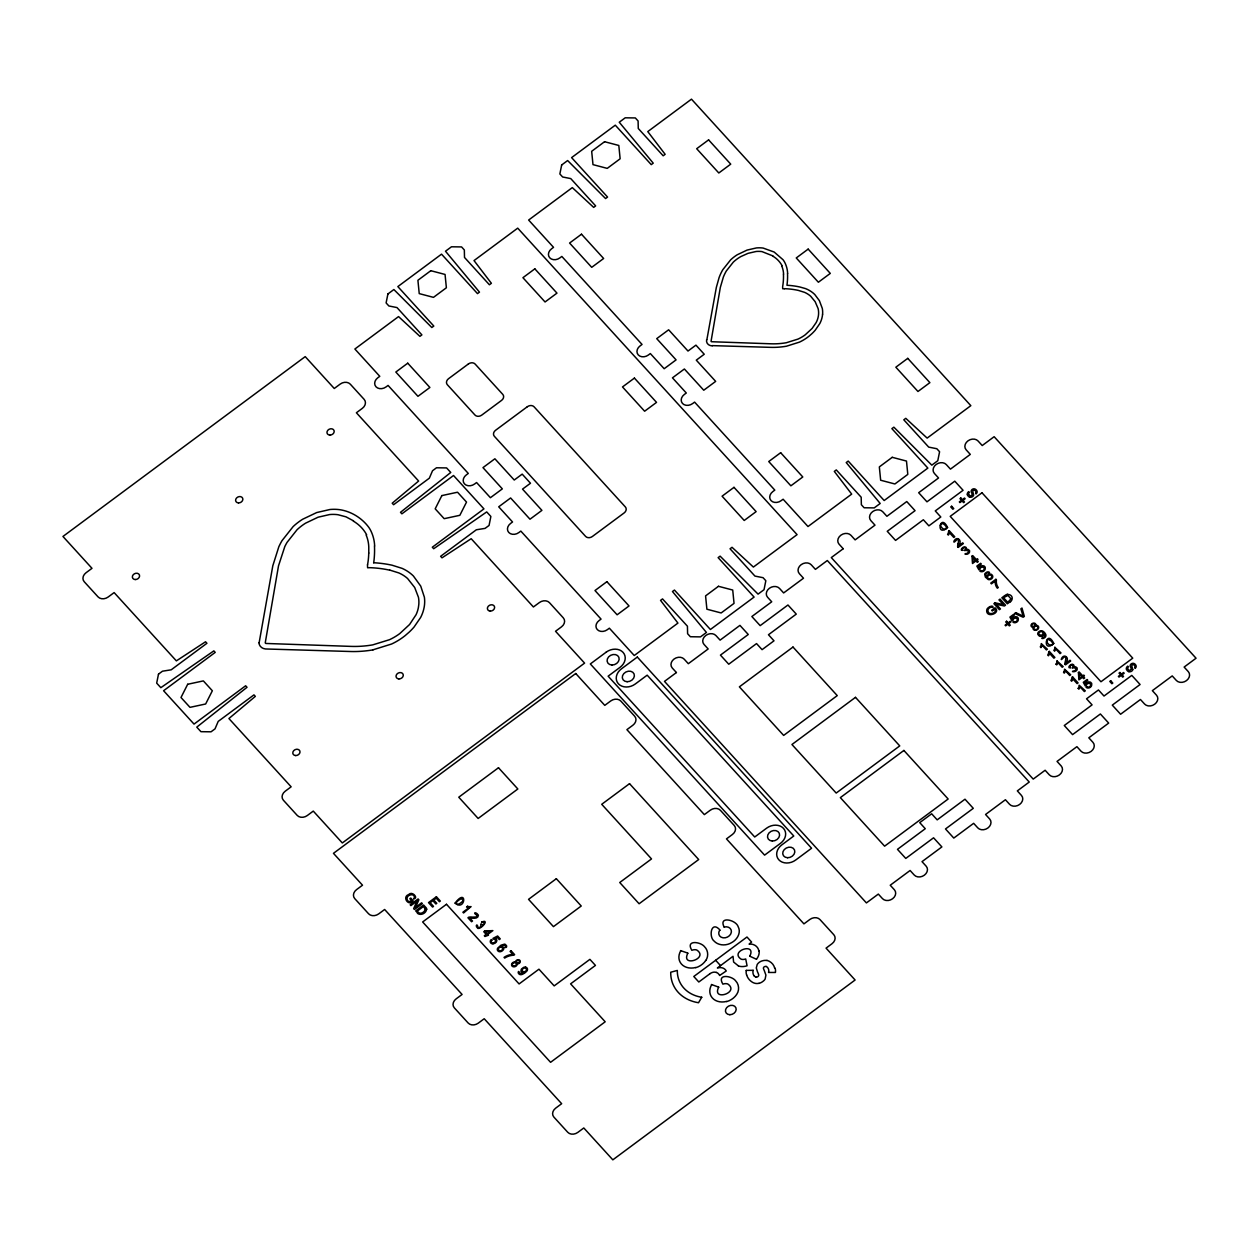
<?xml version="1.0" encoding="UTF-8"?>
<svg xmlns="http://www.w3.org/2000/svg" width="1259" height="1259" viewBox="0 0 1259 1259"><rect width="100%" height="100%" fill="white"/><g stroke="black" fill="none" stroke-linecap="round" stroke-linejoin="round"><path stroke-width="1.5" d="M368.777 553.031L368.777 546.91A50.045 40.477 -25.1 0 0 366.149 535.059M1132.722 669.599L1132.36 667.805A28.044 22.678 -25.1 0 0 1131.998 667.018L1131.81 664.831L1134.107 664.815A5.13 4.155 -25.1 0 1 1134.564 665.303L1134.973 666.121A1.684 1.369 -25.1 0 1 1134.768 667.05L1135.02 668.435A2.99 2.424 -25.1 0 0 1135.996 667.223A2.77 2.235 -25.1 0 0 1136.137 665.995L1136.106 665.822A5.225 4.218 -25.1 0 0 1135.303 664.437A4.753 3.84 -25.1 0 0 1134.029 663.509L1133.667 663.399A2.534 2.046 -25.1 0 0 1132.738 663.32A2.455 1.999 -25.1 0 0 1130.173 665.759A3.651 2.943 -25.1 0 0 1130.314 666.373L1131.306 668.718A3.431 2.77 -25.1 0 1 1131.432 669.174L1129.433 670.748L1127.545 668.482A1.936 1.558 -25.1 0 1 1127.686 667.852A3.006 2.424 -25.1 0 1 1128.473 666.877L1127.718 666.137A3.384 2.738 -25.1 0 0 1126.396 669.316L1127.309 670.701A4.422 3.572 -25.1 0 0 1128.851 671.708M706.881 339.662L716.355 287.351L719.141 277.436A55.538 44.931 -25.1 0 1 722.76 269.772L730.598 259.889A36.181 29.272 -25.1 0 1 737.223 254.774L747.075 250.085L756.36 247.944A27.808 22.505 -25.1 0 1 763.143 248.07L774.159 252.036L783.004 259.7A30.263 24.488 -25.1 0 1 785.569 264.17A39.186 31.711 -25.1 0 1 787.63 273.471M958.115 543.699C960.365 533.045 952.78 545.808 954.023 540.992C956.73 535.5 962.71 540.489 958.933 544.817A4.548 3.683 -25.1 0 0 958.791 545.714L962.694 542.834L963.355 543.573L958.193 547.397A2.266 1.841 -25.1 0 1 957.831 546.799M701.751 997.222L698.525 1002.731A42.79 34.623 -25.1 0 1 670.732 972.231L677.326 970.437A37.66 30.468 -25.1 0 0 701.735 997.285M705.795 960.491C708.738 956.321 708.188 950.23 704.505 946.689C700.618 941.653 685.226 939.576 691.852 950.309A6.484 5.241 -25.1 0 1 696.715 949.978C709.368 958.335 680.631 967.872 687.744 953.362M462.982 900.736L462.053 901.79A13.55 10.953 -25.1 0 1 459.11 903.915L458.024 904.34M711.445 984.507L718.747 987.15M680.521 950.592L687.918 953.142M718.653 987.276C711.477 1001.66 740.166 992.564 727.749 983.971A6.468 5.225 -25.1 0 0 722.902 984.16C716.308 973.333 731.888 975.662 735.634 980.84C739.143 984.396 739.568 990.329 736.704 994.405A15.014 12.149 -25.1 0 1 726.648 1001.613M749.939 955.896C756.549 941.921 728.992 951.253 741.205 959.201A6.279 5.083 -25.1 0 0 745.706 958.949L747.075 965.779A12.952 10.465 -25.1 0 1 738.482 966.031M980.777 570.406L979.895 571.193A3.21 2.597 -25.1 0 0 985.23 568.926A3.336 2.707 -25.1 0 0 978.983 568.061M1013.857 621.427L1012.96 622.198A3.21 2.597 -25.1 0 0 1018.295 619.932A3.336 2.707 -25.1 0 0 1012.047 619.066M1086.36 687.414L1087.241 686.627M467.482 906.307L466.538 907.015A7.696 6.232 -25.1 0 0 469.072 907.629L462.887 912.24L463.564 912.964L471.071 906.59A6.169 4.989 -25.1 0 1 467.545 906.228M1004.556 595.759L1001.849 597.773L1007.342 603.801L1010.19 601.692M1054.837 647.299L1060.991 652.917L1060.031 653.626L1055.719 648.889A7.696 6.232 -25.1 0 1 1054.554 651.233M1057.009 660.959L1063.163 666.562L1062.203 667.27L1057.89 662.549A7.696 6.232 -25.1 0 1 1056.71 664.878L1056.096 664.185M1066.121 663.131L1070.008 660.251L1070.669 660.991L1065.507 664.831A2.266 1.841 -25.1 0 1 1065.13 664.217M710.029 973.663L698.808 982.004L693.788 976.496L746.98 937.011L751.592 942.062L749.089 944.093A11.001 8.892 -25.1 0 1 753.181 944.518A11.457 9.269 -25.1 0 1 758.847 951.033M523.665 972.562C520.675 975.725 519.322 971.633 518.535 971.46A2.471 1.999 -25.1 0 0 518.315 973.065L519.101 974.104A3.085 2.502 -25.1 0 0 521.273 974.623L521.793 974.513A4.737 3.824 -25.1 0 0 522.627 974.23L524.248 973.317A15.612 12.621 -25.1 0 0 525.333 972.53L526.844 971.098A3.746 3.037 -25.1 0 0 527.222 970.484A3.179 2.581 -25.1 0 0 526.939 967.888L526.325 967.4A2.864 2.313 -25.1 0 0 525.554 967.132M962.647 550.372C958.949 551.112 963.56 544.942 966.031 547.335C966.267 550.356 967.856 548.2 969.619 550.797C970.138 556.116 960.633 553.976 967.368 553.346C970.846 549.915 965.48 550.403 964.425 550.529M1070.244 667.789C1066.546 668.498 1071.157 662.36 1073.628 664.752C1074.069 667.616 1074.84 665.791 1077.09 667.868C1078.585 673.282 1067.947 671.629 1074.793 670.842C1078.648 667.711 1072.81 667.616 1072.023 667.931A2.455 1.999 -25.1 0 0 1073.109 666.688M494.834 938.522L497.211 937.294L499.288 939.576L500.248 938.868L497.62 935.988L492.977 938.38L493.465 939.183A2.25 1.826 -25.1 0 1 495.479 941.276A2.25 1.826 -25.1 0 1 492.332 942.865A2.25 1.826 -25.1 0 1 491.765 940.048M461.581 898.721L460.464 899.099A12.669 10.245 -25.1 0 0 457.347 901.334L456.293 902.593A1.857 1.495 -25.1 0 0 457.898 904.434M372.979 649.817L391.58 644.026A54.829 44.364 -25.1 0 0 405.209 635.575L409.254 632.049A61.25 49.557 -25.1 0 0 414.085 627.013L420.648 617.445A41.877 33.883 -25.1 0 0 424.094 607.578A44.411 35.929 -25.1 0 0 424.566 604.194A43.168 34.922 -25.1 0 0 424.377 597.191L420.742 586.143L413.393 575.992A50.234 40.634 -25.1 0 0 402.125 568.376L392.037 565.197A117.953 95.416 -25.1 0 0 373.608 562.726M746.272 970.39L753.118 970.311M768.824 972.467L775.434 972.467A12.779 10.34 -25.1 0 0 775.072 968.171M784.31 288.752L782.705 288.736L782.642 287.241A3.006 2.439 -25.1 0 1 782.657 286.627A79.852 64.602 -25.1 0 0 783.444 274.147M712.248 345.627L770.225 347.342A71.008 57.442 -25.1 0 0 786.466 346.209L799.481 342.118A38.384 31.05 -25.1 0 0 809.018 336.2L811.85 333.729A42.869 34.685 -25.1 0 0 815.234 330.204L819.845 323.516A29.319 23.716 -25.1 0 0 822.253 316.607A31.097 25.149 -25.1 0 0 822.568 314.231M940.536 525.333L940.803 526.246A12.669 10.245 -25.1 0 0 942.881 528.654L944.171 529.378M1050.242 645.3L1049.203 644.734A12.669 10.245 -25.1 0 1 1046.984 642.184M389.881 570.122L398.867 572.939A43.31 35.032 -25.1 0 1 407.57 578.495L414.699 587.512L418.444 597.27A37.723 30.531 -25.1 0 1 418.791 604.635L418.381 607.562A36.039 29.162 -25.1 0 1 416.068 614.707L409.6 624.48L399.764 633.607A47.905 38.761 -25.1 0 1 389.503 639.698L372.727 644.876A95.416 77.192 -25.1 0 1 350.915 646.386L265.854 643.459A2.707 2.188 -25.1 0 1 265.24 642.877L278.507 565.858L284.802 546.595A69.276 56.041 -25.1 0 1 287.068 542.361L297.061 529.724A46.221 37.392 -25.1 0 1 305.528 523.193L318.102 517.197L329.638 514.553A34.245 27.698 -25.1 0 1 338.01 514.726L345.989 516.835L353.527 520.864M738.514 965.983L733.604 962.033L733.021 956.289L717.378 967.982A9.049 7.318 -25.1 0 1 722.037 967.809A7.853 6.342 -25.1 0 1 725.31 969.698L725.845 970.343A4.595 3.714 -25.1 0 1 726.223 971.004L719.629 975.489A7.082 5.728 -25.1 0 0 719.109 974.592L718.669 974.057A6.688 5.414 -25.1 0 0 716.355 972.404M720.117 930.196C711.13 919.81 708.628 936.649 713.884 940.866C718.354 945.855 726.349 945.997 731.778 942.535C737.255 939.639 741.409 932.541 738.12 926.593C735.87 919.715 717.992 915.655 724.271 927.301M749.719 956.163L756.47 959.279M413.739 898.753C418.854 898.596 412.417 890.443 408.593 894.582C401.731 896.927 408.813 907.22 413.094 900.626L410.764 898.06L409.852 898.737L411.457 900.5C407.365 904.371 404.501 896.219 410.324 894.929A3.415 2.754 -25.1 0 1 413.849 898.8M772.853 255.907L761.994 251.611A23.968 19.389 -25.1 0 0 756.124 251.485L748.051 253.342L740.89 256.553A32.451 26.25 -25.1 0 0 733.32 262.108L726.333 270.953A50.58 40.917 -25.1 0 0 723.374 277.027L720.337 287.398L711.052 341.299A1.888 1.527 -25.1 0 0 711.477 341.724L771.012 343.801A66.79 54.027 -25.1 0 0 786.293 342.747L798.033 339.08A33.537 27.131 -25.1 0 0 805.225 334.815L812.102 328.442L816.147 322.587A25.416 20.553 -25.1 0 0 818.429 315.568L818.539 314.545A26.612 21.529 -25.1 0 0 818.098 308.534L815.155 301.688L810.686 296.243A30.31 24.519 -25.1 0 0 804.595 292.356L798.3 290.388A75.965 61.455 -25.1 0 0 784.326 288.673M1050.384 640.343L1049.314 639.682A1.81 1.464 -25.1 0 0 1046.654 641.272L1047 642.184M504.906 947.492L506.323 947.366A2.518 2.046 -25.1 0 0 506.527 945.729L505.331 944.423A2.88 2.329 -25.1 0 0 504.45 944.156L500.956 945.226L497.714 948.106A3.069 2.487 -25.1 0 0 497.368 949.05L497.321 949.349A2.99 2.408 -25.1 0 0 497.447 950.183L497.919 950.923A3.006 2.439 -25.1 0 0 500.515 951.662A3.84 3.1 -25.1 0 0 502.341 950.813L503.254 949.916A2.974 2.408 -25.1 0 0 503.631 949.176A3.179 2.565 -25.1 0 0 503.773 948.405A2.691 2.172 -25.1 0 0 503.553 947.508A2.959 2.392 -25.1 0 0 502.278 946.5M491.97 940.174L491.215 939.513A3.21 2.597 -25.1 0 0 492.961 943.872M1040.941 647.551L1040.296 646.827A6.169 4.989 -25.1 0 0 1041.272 643.601L1047.362 649.219L1046.402 649.927L1042.09 645.19A7.696 6.232 -25.1 0 1 1040.91 647.535M1063.635 672.416L1064.28 673.14A7.696 6.232 -25.1 0 0 1065.429 670.779L1069.741 675.516L1070.701 674.808L1064.547 669.19A6.169 4.989 -25.1 0 1 1063.54 672.385M1078.239 688.453L1078.884 689.161A7.696 6.232 -25.1 0 0 1080.033 686.816L1084.345 691.537L1085.305 690.829L1079.152 685.226A6.169 4.989 -25.1 0 1 1078.145 688.405M715.647 960.271L720.494 965.59M417.689 913.058L415.706 910.886L423.606 905.016L425.495 907.094A6.201 5.02 -25.1 0 1 426.848 909.47M1043.868 633.607C1047.189 637.416 1041.13 637.337 1041.791 638.392A2.471 1.999 -25.1 0 0 1043.632 638.313L1044.97 637.447A3.085 2.502 -25.1 0 0 1045.914 635.449L1045.883 634.992A4.737 3.824 -25.1 0 0 1045.678 634.3L1044.891 633.009A15.612 12.621 -25.1 0 0 1044.167 632.175L1042.751 631.089A3.746 3.037 -25.1 0 0 1042.09 630.853A3.179 2.581 -25.1 0 0 1039.053 631.514L1038.376 632.16A2.864 2.313 -25.1 0 0 1037.951 632.868A3.147 2.549 -25.1 0 0 1037.794 633.387A3.022 2.455 -25.1 0 0 1037.857 634.442L1039.336 636.078A2.943 2.376 -25.1 0 0 1040.139 636.314A3.1 2.518 -25.1 0 0 1041.004 636.299A2.786 2.266 -25.1 0 0 1043.727 633.466M481.567 922.155C489.845 918.378 481.914 929.095 477.869 928.418C474.344 925.57 477.791 922.847 477.806 927.301C481.741 928.749 480.576 924.153 481.095 923.76A2.455 1.999 -25.1 0 0 482.37 924.515M1085.793 684.361L1084.754 682.472L1087.76 680.238L1087.099 679.514L1083.307 682.315L1085.337 686.029L1086.344 685.463A2.25 1.826 -25.1 0 1 1089.098 683.338A2.25 1.826 -25.1 0 1 1090.42 685.872A2.25 1.826 -25.1 0 1 1087.052 686.832M1012.393 619.145L1011.37 617.256L1014.361 615.037L1013.7 614.298L1009.923 617.099L1011.937 620.813L1012.944 620.246A2.25 1.826 -25.1 0 1 1015.698 618.122A2.25 1.826 -25.1 0 1 1017.036 620.656A2.25 1.826 -25.1 0 1 1013.668 621.631M979.329 568.139L978.306 566.251L981.296 564.016L980.635 563.292L976.858 566.094L978.872 569.808L979.88 569.241A2.25 1.826 -25.1 0 1 982.634 567.117A2.25 1.826 -25.1 0 1 983.971 569.65A2.25 1.826 -25.1 0 1 980.588 570.626M967.4 494.818L968.265 496.219A4.422 3.572 -25.1 0 0 969.808 497.211M946.485 527.663L946.17 526.671A13.55 10.953 -25.1 0 0 944.171 524.421L943.117 523.76A1.81 1.464 -25.1 0 0 940.457 525.349M259.134 642.767L272.81 565.779L278.821 546.784A76.091 61.565 -25.1 0 1 281.985 540.693L293.158 526.561A51.698 41.815 -25.1 0 1 302.632 519.259L316.701 512.555L329.968 509.502A39.737 32.152 -25.1 0 1 339.662 509.675C351.167 511.359 361.868 518.016 368.777 527.316A42.822 34.654 -25.1 0 1 371.688 532.683A55.994 45.293 -25.1 0 1 374.647 545.965M1052.681 643.601L1052.43 642.735A13.55 10.953 -25.1 0 0 1050.368 640.359M1004.619 595.806A6.201 5.02 -25.1 0 1 1007.53 594.169M1007.578 594.484A5.304 4.296 -25.1 0 1 1011.984 596.955A5.304 4.296 -25.1 0 1 1010.395 601.881M986.773 576.968A2.864 2.313 -25.1 0 1 987.056 575.725A2.959 2.392 -25.1 0 1 988.457 574.434A2.864 2.313 -25.1 0 1 989.574 574.057A3.179 2.565 -25.1 0 1 990.392 574.088A2.959 2.392 -25.1 0 1 991.242 574.277L992.076 574.97A3.84 3.1 -25.1 0 1 992.753 576.433A3.006 2.439 -25.1 0 1 991.494 578.872L990.55 579.392A2.99 2.408 -25.1 0 1 989.574 579.644L989.228 579.659A3.069 2.487 -25.1 0 1 988.189 579.502L985.372 577.11L984.711 574.183A2.88 2.329 -25.1 0 1 985.168 573.364L986.883 572.09A2.518 2.046 -25.1 0 1 988.74 572.011L989.543 572.452L988.661 573.238A2.424 1.951 -25.1 0 0 987.638 572.845A1.778 1.432 -25.1 0 0 985.813 574.104M986.899 576.842A4.91 3.966 -25.1 0 1 985.529 574.151M962.805 550.262A1.747 1.416 -25.1 0 1 963.827 547.822A1.747 1.416 -25.1 0 1 965.826 549.286M965.511 549.27A2.455 1.999 -25.1 0 1 964.599 550.403M957.658 546.831A8.372 6.767 -25.1 0 1 958.209 543.715M946.563 527.647A1.857 1.495 -25.1 0 1 944.14 529.457M1052.76 643.585A1.857 1.495 -25.1 0 1 1050.336 645.379M1054.916 647.283A6.169 4.989 -25.1 0 1 1053.83 650.478M1070.386 667.679A1.747 1.416 -25.1 0 1 1071.425 665.24A1.747 1.416 -25.1 0 1 1073.423 666.703M1086.297 687.477A3.21 2.597 -25.1 0 0 1091.695 685.148A3.336 2.707 -25.1 0 0 1085.431 684.282M1057.072 660.944A6.169 4.989 -25.1 0 1 1056.002 664.138M1066.105 663.147A4.548 3.683 -25.1 0 1 1066.247 662.234C1070.15 657.151 1063.1 652.917 1061.243 659.354C1060.944 661.195 1067.49 651.344 1065.429 661.117A8.372 6.767 -25.1 0 0 1064.972 664.248M1132.817 669.599A2.707 2.188 -25.1 0 1 1128.914 671.614M967.353 494.834A3.384 2.738 -25.1 0 1 968.675 491.639L969.414 492.379A3.006 2.424 -25.1 0 0 968.627 493.355A1.936 1.558 -25.1 0 0 968.501 494L970.39 496.251L972.404 494.803A3.431 2.77 -25.1 0 0 972.263 494.236L971.271 491.876A3.651 2.943 -25.1 0 1 971.177 491.262A2.455 1.999 -25.1 0 1 973.695 488.822A2.534 2.046 -25.1 0 1 974.623 488.917L974.985 489.027A4.753 3.84 -25.1 0 1 976.26 489.94A5.225 4.218 -25.1 0 1 977.078 491.325L977.094 491.514A2.77 2.235 -25.1 0 1 976.953 492.725A2.99 2.424 -25.1 0 1 975.977 493.937L975.725 492.568A1.684 1.369 -25.1 0 0 975.93 491.624L975.52 490.805A5.13 4.155 -25.1 0 0 975.064 490.333L972.766 490.349L972.955 492.521A28.044 22.678 -25.1 0 1 973.317 493.308L973.679 495.102A2.707 2.188 -25.1 0 1 969.871 497.116M1042.578 635.653A3.085 2.502 -25.1 0 1 1042.074 635.968M1033.387 627.297A2.502 2.03 -25.1 0 1 1031.042 625.282A2.502 2.03 -25.1 0 1 1033.969 623.079A2.502 2.03 -25.1 0 1 1035.748 625.518M1035.638 625.408A2.943 2.376 -25.1 0 1 1038.675 627.674A2.943 2.376 -25.1 0 1 1035.071 630.303A2.943 2.376 -25.1 0 1 1033.261 627.139M705.717 960.46A15.014 12.149 -25.1 0 1 695.739 967.699M695.708 967.494A15.265 12.354 -25.1 0 1 681.434 964.048A15.265 12.354 -25.1 0 1 680.804 950.687M759.146 950.954A12.952 10.481 -25.1 0 1 756.58 959.075M726.616 1001.409A15.265 12.354 -25.1 0 1 712.342 997.962A15.265 12.354 -25.1 0 1 711.713 984.601M724.224 927.033A6.547 5.304 -25.1 0 1 731.385 931.959A6.547 5.304 -25.1 0 1 723.059 937.813A6.547 5.304 -25.1 0 1 719.66 930.244M716.324 972.467A6.311 5.099 -25.1 0 0 713.822 972.168A6.122 4.957 -25.1 0 0 711.744 972.735A7.098 5.744 -25.1 0 0 710.013 973.663M766.212 966.361A7.444 6.027 -25.1 0 1 768.525 972.452M766.054 966.534A1.857 1.495 -25.1 0 0 764.008 967.006A1.684 1.369 -25.1 0 0 763.426 968.344L763.489 968.58A20.931 16.934 -25.1 0 0 764.276 970.563L765.913 975.111L765.157 978.998A7.019 5.665 -25.1 0 1 762.923 981.39A8.687 7.019 -25.1 0 1 759.02 983.358M759.004 983.295A8.404 6.799 -25.1 0 1 755.306 983.358A11.362 9.191 -25.1 0 1 752.064 982.02A18.791 15.202 -25.1 0 1 746.681 975.033M746.634 975.048A13.581 10.985 -25.1 0 1 746.241 970.39M754.298 976.071A9.033 7.302 -25.1 0 1 753.181 970.327M755.919 977.015A4.831 3.903 -25.1 0 1 754.346 976.04M755.888 977.094A2.014 1.621 -25.1 0 0 758.028 976.496A1.904 1.542 -25.1 0 0 758.705 975.158L758.658 974.749A24.22 19.593 -25.1 0 0 757.493 971.869L756.297 967.935L757.21 964.473A7.617 6.153 -25.1 0 1 763.096 960.648A8.734 7.066 -25.1 0 1 766.951 960.523M767.046 960.349A15.36 12.433 -25.1 0 1 774.71 968.265M461.581 898.643A1.81 1.464 -25.1 0 1 463.013 900.673M481.662 922.265A1.747 1.416 -25.1 0 1 484.337 922.784A1.747 1.416 -25.1 0 1 482.291 924.798M494.992 938.191A3.336 2.707 -25.1 0 1 493.009 943.746M504.875 947.476A2.424 1.951 -25.1 0 0 505.536 946.532A1.778 1.432 -25.1 0 0 504.355 945.116M502.341 946.579A2.691 2.172 -25.1 0 0 501.035 946.532A4.91 3.966 -25.1 0 1 504.371 944.864M515.435 962.112A2.502 2.03 -25.1 0 1 518.141 959.704A2.502 2.03 -25.1 0 1 520.219 961.939A2.502 2.03 -25.1 0 1 517.103 963.906M517.244 963.796A2.943 2.376 -25.1 0 1 514.113 966.849A2.943 2.376 -25.1 0 1 511.658 964.095A2.943 2.376 -25.1 0 1 515.623 961.97M523.933 972.357A2.786 2.266 -25.1 0 1 521.1 970.406A3.1 2.518 -25.1 0 1 521.21 969.635A2.943 2.376 -25.1 0 1 521.619 968.895L523.76 967.321A3.179 2.581 -25.1 0 1 525.491 967.132M521.572 971.696A3.085 2.502 -25.1 0 1 521.289 971.303M426.471 909.565A5.304 4.296 -25.1 0 1 422.898 913.877A5.304 4.296 -25.1 0 1 417.437 913.279M772.711 256.065A35.315 28.564 -25.1 0 1 782.044 265.665M781.682 265.838A35.032 28.343 -25.1 0 1 783.586 274.132M712.201 345.863A7.192 5.823 -25.1 0 1 706.629 339.662M787.52 273.502A87.233 70.583 -25.1 0 1 786.969 285.258A82.559 66.79 -25.1 0 1 799.78 286.973L805.555 288.61A35.252 28.516 -25.1 0 1 814.762 294.496L819.373 300.633L822.284 308.361A30.452 24.629 -25.1 0 1 822.583 314.231M258.961 642.798A9.442 7.633 -25.1 0 0 265.429 648.967L349.782 651.485A101.428 82.055 -25.1 0 0 372.994 649.88M374.474 545.997A124.625 100.83 -25.1 0 1 373.703 562.804M353.323 521.1A50.439 40.807 -25.1 0 1 366.652 534.807M389.849 570.201A108.51 87.784 -25.1 0 0 369.926 567.683L367.612 567.762L367.502 565.621A4.296 3.478 -25.1 0 1 367.518 564.74M368.745 553.047A96.565 78.121 -25.1 0 1 367.565 564.74M477.35 915.45L476.122 917.008L472.267 917.119A8.372 6.767 -25.1 0 0 468.71 917.229A2.266 1.841 -25.1 0 0 467.955 917.795L471.558 921.745L472.518 921.021L469.812 918.063A4.548 3.683 -25.1 0 1 470.835 918.031C473.431 918.315 478.231 919.007 478.42 915.199C475.855 911.28 472.015 912.602 477.35 915.529M986.663 610.646C986.631 618.704 1001.456 612.803 995.019 607.798L991.667 610.285L992.297 610.977L994.594 609.277C998.057 612.519 988.661 616.044 988 611.292A3.415 2.754 -25.1 0 1 993.036 607.42C993.729 604.241 986.19 607.342 986.663 610.646M971.979 556.179L972.499 563.528L975.993 560.932L977.283 562.364L978.243 561.64L976.937 560.224L977.991 559.437L977.362 558.744L976.307 559.531L972.751 555.612L971.979 556.179M972.892 557.548L972.814 562.112L975.347 560.239L972.892 557.548M1078.412 672.526L1078.916 679.876L1082.41 677.279L1083.716 678.695L1084.676 677.987L1083.37 676.571L1084.424 675.784L1083.794 675.092L1082.74 675.878L1079.168 671.96L1078.412 672.526M1079.325 673.895L1079.246 678.459L1081.78 676.587L1079.325 673.895M455.097 903.112C465.61 912.051 467.467 886.682 455.097 903.112M1011.024 598.859L1007.767 602.321L1003.533 597.679L1007.94 595.46L1011.024 598.859M425.416 909.328C423.779 913.625 418.869 914.805 417.358 911.012L423.433 906.496L425.416 909.328M947.571 527.521C935.232 538.238 940.19 511.878 947.571 527.521M1053.767 643.443C1041.665 654.334 1046.198 627.722 1053.767 643.443M158.492 674.147L156.683 683.133L160.837 687.682L213.841 650.872L215.226 652.382L163.591 690.719L194.028 724.098L245.647 685.777L247.032 687.288L196.782 727.135L200.936 731.684L211.04 731.809L215.021 728.867L218.2 721.407L253.956 694.874L255.341 696.384L228.918 718.543L291.144 786.812L285.195 791.234A7.491 6.059 -25.1 0 0 283.385 800.22L297.203 815.391A7.491 6.059 -25.1 0 0 307.322 815.517L313.271 811.095L342.322 842.963L584.585 663.115L555.534 631.263L561.498 626.84A7.491 6.059 -25.1 0 0 563.308 617.87L549.475 602.683A7.491 6.059 -25.1 0 0 539.371 602.557L533.407 606.98L471.181 538.71L442.003 557.831L440.619 556.305L476.358 529.771L485.077 528.387L489.059 525.444L490.868 516.473L486.714 511.925L433.694 548.719L432.325 547.209L483.944 508.888L453.523 475.509L401.889 513.829L400.504 512.303L450.753 472.471L446.599 467.923L436.495 467.781L432.529 470.74L429.335 478.184L393.595 504.717L392.21 503.207L418.633 481.048L356.391 412.763L362.34 408.341A7.491 6.059 -25.1 0 0 364.15 399.371L350.317 384.2A7.491 6.059 -25.1 0 0 340.213 384.074L334.264 388.496L305.213 356.627L62.95 536.46L91.986 568.328L86.037 572.751A7.491 6.059 -25.1 0 0 84.227 581.721L98.06 596.892A7.491 6.059 -25.1 0 0 108.164 597.018L114.128 592.596L176.37 660.881L205.547 641.775L206.932 643.286L171.193 669.819L162.458 671.204L158.492 674.147M387.914 293.961L386.104 302.931L388.874 305.968L396.994 307.574L421.891 334.894L419.908 336.358L398.552 316.591L354.881 349.011L379.777 376.331L377.779 377.794A7.491 6.059 -25.1 0 0 375.985 386.781A7.491 6.059 -25.1 0 0 386.088 386.906L388.071 385.427L468.285 473.431L466.302 474.911A7.491 6.059 -25.1 0 0 464.492 483.881A7.491 6.059 -25.1 0 0 474.596 484.007L476.579 482.543L490.412 497.714L502.325 488.87L482.968 467.624L494.881 458.78L514.239 480.025L522.186 474.124L530.48 483.236L522.532 489.122L541.905 510.367L529.992 519.212L510.619 497.966L498.706 506.81L512.539 521.981L510.556 523.461A7.491 6.059 -25.1 0 0 508.746 532.431A7.491 6.059 -25.1 0 0 518.85 532.573L520.833 531.093L601.047 619.098L599.064 620.577A7.491 6.059 -25.1 0 0 597.254 629.547A7.491 6.059 -25.1 0 0 607.357 629.673L609.356 628.194L634.237 655.514L677.924 623.095L660.55 600.37L662.533 598.906L687.43 626.211L687.603 633.718L690.373 636.739L700.476 636.881L706.425 632.459L672.463 591.525L674.446 590.062L710.406 629.5L754.094 597.081L718.134 557.627L720.117 556.148L758.06 594.122L764.024 589.7L765.834 580.729L763.064 577.692L754.944 576.087L730.047 548.782L732.03 547.303L753.386 567.069L797.073 534.634L517.717 228.147L474.013 260.582L491.388 283.291L489.405 284.77L464.508 257.45L464.335 249.959L461.565 246.921L451.462 246.795L445.497 251.218L479.474 292.135L477.491 293.615L441.531 254.161L397.844 286.596L433.804 326.05L431.821 327.513L393.878 289.539L387.914 293.961M561.671 164.976L559.862 173.962L562.631 176.984L570.752 178.589L595.649 205.909L593.666 207.389L572.31 187.607L528.638 220.042L553.535 247.346L551.536 248.826A7.491 6.059 -25.1 0 0 549.727 257.796A7.491 6.059 -25.1 0 0 559.846 257.922L561.829 256.443L642.043 344.447L640.06 345.926A7.491 6.059 -25.1 0 0 638.25 354.896A7.491 6.059 -25.1 0 0 648.354 355.038L650.336 353.559L664.17 368.73L676.083 359.885L656.726 338.64L668.639 329.795L687.996 351.041L695.944 345.139L704.237 354.251L696.29 360.153L715.663 381.383L703.75 390.227L684.377 368.997L672.463 377.842L686.297 393.013L684.314 394.476A7.491 6.059 -25.1 0 0 682.504 403.462A7.491 6.059 -25.1 0 0 692.607 403.588L694.59 402.109L774.804 490.113L772.821 491.592A7.491 6.059 -25.1 0 0 771.012 500.563A7.491 6.059 -25.1 0 0 781.115 500.689L783.114 499.225L807.995 526.53L851.682 494.11L834.308 471.401L836.291 469.922L861.187 497.226L861.361 504.733L864.13 507.77L874.234 507.896L880.183 503.474L846.221 462.557L848.204 461.077L884.164 500.531L927.852 468.096L891.891 428.642L893.874 427.179L931.817 465.153L937.782 460.731L939.592 451.745L936.822 448.723L928.701 447.118L903.805 419.798L905.788 418.334L927.143 438.101L970.831 405.666L691.474 99.162L647.771 131.597L665.145 154.322L663.163 155.786L638.266 128.481L638.093 120.974L635.323 117.937L625.219 117.811L619.255 122.233L653.232 163.166L651.249 164.63L615.289 125.176L571.602 157.611L607.562 197.065L605.579 198.544L567.636 160.554L561.671 164.976M416.965 901.129L413.66 908.636L414.447 909.486L422.347 903.632L421.608 902.829L415.549 907.33L418.854 899.807L418.082 898.957L410.182 904.812L410.922 905.614L416.965 901.129M187.685 684.267L180.997 697.502L189.999 707.353L205.658 703.986L212.346 690.766L203.36 680.899L187.685 684.267M441.862 495.59L435.189 508.825L444.175 518.677L459.85 515.309L466.522 502.089L457.536 492.222L441.862 495.59M430.814 270.701L417.909 280.269L419.231 293.615L433.474 297.36L446.378 287.776L445.057 274.446L430.814 270.701M604.572 141.716L591.667 151.3L592.989 164.63L607.231 168.376L620.136 158.791L618.814 145.462L604.572 141.716M407.743 363.19L395.83 372.034L417.957 396.317L429.886 387.473L407.743 363.19M534.839 268.844L522.926 277.688L545.053 301.971L556.966 293.127L534.839 268.844M581.501 234.205L569.587 243.05L591.714 267.333L603.628 258.488L581.501 234.205M708.597 139.875L696.683 148.719L718.81 172.987L730.724 164.142L708.597 139.875M468.395 363.961L448.534 378.707A5.005 4.045 -25.1 0 0 447.323 384.687L474.989 415.045A5.005 4.045 -25.1 0 0 481.725 415.124L501.586 400.378A5.005 4.045 -25.1 0 0 502.782 394.397L475.131 364.056A5.005 4.045 -25.1 0 0 468.395 363.961M527.332 406.72L495.558 430.295A5.005 4.045 -25.1 0 0 494.346 436.275L585.624 536.428A5.005 4.045 -25.1 0 0 592.359 536.507L624.134 512.932A5.005 4.045 -25.1 0 0 625.345 506.936L534.068 406.799A5.005 4.045 -25.1 0 0 527.332 406.72M634.41 378.093L622.497 386.938L644.624 411.221L656.537 402.376L634.41 378.093M808.168 249.109L796.255 257.953L818.381 282.236L830.295 273.392L808.168 249.109M606.901 581.689L594.988 590.534L617.115 614.801L629.028 605.957L606.901 581.689M733.997 487.343L722.084 496.188L744.211 520.471L756.124 511.626L733.997 487.343M780.659 452.705L768.745 461.549L790.872 485.817L802.786 476.972L780.659 452.705M907.755 358.359L895.841 367.203L917.968 391.486L929.882 382.642L907.755 358.359M575.741 673.502L333.462 853.334L362.513 885.203L356.549 889.625A7.491 6.059 -25.1 0 0 354.739 898.596L368.572 913.766A7.491 6.059 -25.1 0 0 378.676 913.908L384.64 909.486L462.084 994.453L456.136 998.875A7.491 6.059 -25.1 0 0 454.326 1007.845L468.159 1023.016A7.491 6.059 -25.1 0 0 478.263 1023.158L484.211 1018.736L561.656 1103.702L555.707 1108.125A7.491 6.059 -25.1 0 0 553.897 1117.095L567.73 1132.266A7.491 6.059 -25.1 0 0 577.834 1132.392L583.798 1127.97L612.834 1159.838L855.097 980.006L826.061 948.137L832.01 943.715A7.491 6.059 -25.1 0 0 833.82 934.745L819.987 919.574A7.491 6.059 -25.1 0 0 809.883 919.448L803.934 923.87L726.474 838.887L732.439 834.465A7.491 6.059 -25.1 0 0 734.249 825.495L720.416 810.324A7.491 6.059 -25.1 0 0 710.312 810.198L704.348 814.62L626.903 729.653L632.868 725.231A7.491 6.059 -25.1 0 0 634.678 716.245L620.844 701.074A7.491 6.059 -25.1 0 0 610.741 700.948L604.776 705.37L575.741 673.502M606.208 652.146L590.329 663.949L764.591 855.129L780.47 843.341A12.496 10.103 -25.1 0 0 783.491 828.375A12.496 10.103 -25.1 0 0 766.637 828.154L754.723 836.999L608.128 676.177L620.042 667.333A12.496 10.103 -25.1 0 0 623.063 652.367A12.496 10.103 -25.1 0 0 606.208 652.146M718.48 586.301L705.575 595.885L706.897 609.214L721.139 612.96L734.044 603.376L732.722 590.046L718.48 586.301M892.238 457.316L879.333 466.9L880.655 480.23L894.897 483.975L907.802 474.391L906.48 461.062L892.238 457.316M637.306 657.056L621.427 668.844A12.496 10.103 -25.1 0 0 618.405 683.794A12.496 10.103 -25.1 0 0 635.26 684.015L647.173 675.17L793.768 836.007L781.855 844.852A12.496 10.103 -25.1 0 0 778.833 859.803A12.496 10.103 -25.1 0 0 795.688 860.023L811.567 848.236L637.306 657.056M498.485 767.738L458.764 797.215L478.137 818.46L517.842 788.984L498.485 767.738M676.413 672.542L664.5 681.387L866.412 902.923L878.326 894.079L882.48 898.627A7.491 6.059 -25.1 0 0 892.584 898.753A7.491 6.059 -25.1 0 0 894.394 889.783L890.239 885.234L910.1 870.488L914.239 875.036A7.491 6.059 -25.1 0 0 924.358 875.178A7.491 6.059 -25.1 0 0 926.168 866.192L922.013 861.644L941.874 846.914L933.564 837.802L905.772 858.433L897.478 849.337L925.271 828.705L919.747 822.631L931.66 813.786L937.184 819.861L964.992 799.213L973.286 808.325L945.493 828.957L953.787 838.069L973.648 823.323L977.787 827.871A7.491 6.059 -25.1 0 0 987.89 827.997A7.491 6.059 -25.1 0 0 989.7 819.027L985.561 814.479L1005.422 799.733L1009.561 804.296A7.491 6.059 -25.1 0 0 1019.664 804.422A7.491 6.059 -25.1 0 0 1021.474 795.452L1017.335 790.888L1029.248 782.044L827.32 560.523L815.407 569.367L811.268 564.819A7.491 6.059 -25.1 0 0 801.149 564.677A7.491 6.059 -25.1 0 0 799.355 573.663L803.494 578.211L783.633 592.942L779.494 588.394A7.491 6.059 -25.1 0 0 769.391 588.268A7.491 6.059 -25.1 0 0 767.581 597.238L771.72 601.786L751.859 616.532L760.168 625.644L787.961 604.997L796.27 614.109L768.462 634.741L774.002 640.815L762.073 649.66L756.549 643.585L728.741 664.217L720.447 655.121L748.255 634.489L739.946 625.377L720.101 640.123L715.946 635.575A7.491 6.059 -25.1 0 0 705.843 635.433A7.491 6.059 -25.1 0 0 704.033 644.419L708.172 648.967L688.327 663.698L684.172 659.149A7.491 6.059 -25.1 0 0 674.069 659.024A7.491 6.059 -25.1 0 0 672.259 667.994L676.413 672.542M843.215 548.735L831.302 557.58L1033.214 779.101L1045.127 770.256L1049.282 774.804A7.491 6.059 -25.1 0 0 1059.386 774.93A7.491 6.059 -25.1 0 0 1061.195 765.96L1057.041 761.412L1076.901 746.666L1081.056 751.23A7.491 6.059 -25.1 0 0 1091.16 751.355A7.491 6.059 -25.1 0 0 1092.969 742.385L1088.815 737.821L1108.675 723.091L1100.382 713.979L1072.574 734.626L1064.28 725.514L1092.072 704.883L1086.548 698.808L1098.462 689.963L1104.001 696.038L1131.794 675.391L1140.087 684.503L1112.295 705.134L1120.589 714.246L1140.449 699.5L1144.604 704.049A7.491 6.059 -25.1 0 0 1154.708 704.19A7.491 6.059 -25.1 0 0 1156.517 695.204L1152.363 690.656L1172.223 675.91L1176.362 680.474A7.491 6.059 -25.1 0 0 1186.482 680.6A7.491 6.059 -25.1 0 0 1188.291 671.629L1184.137 667.065L1196.05 658.221L994.138 436.7L982.225 445.544L978.07 440.996A7.491 6.059 -25.1 0 0 967.966 440.855A7.491 6.059 -25.1 0 0 966.157 449.841L970.296 454.389L950.451 469.135L946.296 464.571A7.491 6.059 -25.1 0 0 936.192 464.445A7.491 6.059 -25.1 0 0 934.383 473.415L938.537 477.979L918.677 492.71L926.97 501.822L954.778 481.174L963.072 490.286L935.264 510.918L940.803 516.993L928.89 525.837L923.351 519.762L895.558 540.41L887.249 531.298L915.057 510.666L906.763 501.554L886.903 516.3L882.748 511.752A7.491 6.059 -25.1 0 0 872.644 511.61A7.491 6.059 -25.1 0 0 870.835 520.596L874.989 525.145L855.129 539.891L850.974 535.327A7.491 6.059 -25.1 0 0 840.87 535.201A7.491 6.059 -25.1 0 0 839.061 544.171L843.215 548.735M960.837 497.997L959.987 498.643L961.483 500.279L959.327 501.885L959.956 502.577L962.112 500.988L963.623 502.624L964.473 501.995L962.978 500.342L965.134 498.737L964.504 498.045L962.348 499.65L960.837 497.997M951.662 506.26L950.75 506.936L952.843 509.234L953.755 508.557L951.662 506.26M436.401 896.738L428.516 902.609L432.577 907.062L433.489 906.386L430.153 902.734L432.876 900.704L435.882 903.993L436.794 903.317L433.788 900.028L436.228 898.218L439.422 901.727L440.335 901.051L436.401 896.738M981.989 492.773L950.215 516.363L1100.964 681.748L1132.738 658.158L981.989 492.773M949.207 530.684L948.594 531.141A6.169 4.989 -25.1 0 1 947.586 534.335L948.326 535.091A7.696 6.232 -25.1 0 0 949.475 532.746L953.787 537.467L954.747 536.759L949.207 530.684M446.489 904.277L422.646 921.966L550.576 1062.313L605.186 1021.789L570.61 983.846L595.444 965.417L589.904 959.358L554.165 985.891L538.946 969.194L519.086 983.94L446.489 904.277M792.997 647.047L739.379 686.847L783.649 735.413L837.251 695.613L792.997 647.047M629.531 783.665L601.723 804.296L651.517 858.921L619.743 882.512L639.1 903.757L698.682 859.535L629.531 783.665M484.668 931.015L483.755 931.691L486.179 934.351L484.322 935.736L484.983 936.476L488.492 935.217L487.752 934.414L492.883 930.606L484.668 931.015M556.336 878.703L528.544 899.335L553.441 926.64L581.233 906.008L556.336 878.703M490.617 931.062L487.091 933.674L485.329 931.739L490.617 931.062M995.885 579.313L990.77 583.106L991.431 583.846L995.302 580.966A13.912 11.252 -25.1 0 0 997.348 588.221L998.261 587.544A13.188 10.67 -25.1 0 1 997.112 585.608A15.281 12.354 -25.1 0 1 996.42 579.911L995.885 579.313M511.044 950.718L510.084 951.426L512.791 954.385A13.912 11.252 -25.1 0 0 504.041 957.375L504.686 958.083A13.188 10.67 -25.1 0 1 507.109 956.761A15.281 12.354 -25.1 0 1 513.845 955.203L514.616 954.637L511.044 950.718M855.49 697.344L791.942 744.51L836.196 793.06L899.744 745.895L855.49 697.344M995.019 602.825L993.902 603.659L999.394 609.686L1000.449 608.915L996.231 604.289L1004.399 605.972L1005.516 605.154L1000.024 599.111L998.969 599.898L1003.187 604.525L995.019 602.825M1015.777 612.629L1014.66 613.463L1023.205 617.24L1024.338 616.391L1021.978 608.018L1020.86 608.868L1023.126 616.155L1015.777 612.629M1006.633 621.254L1005.736 621.93L1007.231 623.567L1005.075 625.172L1005.673 625.833L1007.829 624.228L1009.325 625.88L1010.237 625.204L1008.742 623.551L1010.898 621.962L1010.3 621.301L1008.144 622.906L1006.633 621.254M903.883 750.443L840.351 797.624L884.605 846.174L948.153 799.009L903.883 750.443M1049.329 651.391L1048.716 651.847A6.169 4.989 -25.1 0 1 1047.708 655.026L1048.448 655.797A7.696 6.232 -25.1 0 0 1049.597 653.437L1053.909 658.174L1054.869 657.45L1049.329 651.391M1072.542 676.823L1071.913 677.279A6.169 4.989 -25.1 0 1 1070.905 680.474L1071.661 681.229A7.696 6.232 -25.1 0 0 1072.794 678.869L1077.106 683.606L1078.066 682.897L1072.542 676.823M1119.896 672.495L1119.031 673.14L1120.526 674.777L1118.37 676.382L1119.015 677.074L1121.155 675.469L1122.666 677.122L1123.516 676.476L1122.021 674.84L1124.177 673.235L1123.547 672.542L1121.391 674.132L1119.896 672.495M1110.706 680.757L1109.793 681.418L1111.886 683.731L1112.799 683.055L1110.706 680.757M989.196 578.762A2.203 1.794 -25.1 0 0 991.667 576.04A2.203 1.794 -25.1 0 0 988.047 575.882A2.203 1.794 -25.1 0 0 989.196 578.762M1040.579 635.339A2.203 1.778 -25.1 0 0 1042.94 632.553A2.203 1.778 -25.1 0 0 1039.289 632.537A2.203 1.778 -25.1 0 0 1040.579 635.339M1033.072 626.51A1.637 1.322 -25.1 0 0 1034.898 624.48A1.637 1.322 -25.1 0 0 1032.207 624.385A1.637 1.322 -25.1 0 0 1033.072 626.51M1035.559 629.657A2.077 1.668 -25.1 0 0 1037.809 627.061A2.077 1.668 -25.1 0 0 1034.394 626.982A2.077 1.668 -25.1 0 0 1035.559 629.657M772.349 841.028A6.248 5.052 -25.1 0 0 779.29 833.285A6.248 5.052 -25.1 0 0 769.029 832.923A6.248 5.052 -25.1 0 0 772.349 841.028M611.921 665.02A6.248 5.052 -25.1 0 0 618.861 657.277A6.248 5.052 -25.1 0 0 608.601 656.915A6.248 5.052 -25.1 0 0 611.921 665.02M787.567 857.725A6.248 5.052 -25.1 0 0 794.508 849.967A6.248 5.052 -25.1 0 0 784.231 849.62A6.248 5.052 -25.1 0 0 787.567 857.725M627.139 681.717A6.248 5.052 -25.1 0 0 634.08 673.958A6.248 5.052 -25.1 0 0 623.803 673.612A6.248 5.052 -25.1 0 0 627.139 681.717M729.842 1014.707A5.54 4.485 -25.1 0 0 735.87 1007.735A5.54 4.485 -25.1 0 0 726.711 1007.593A5.54 4.485 -25.1 0 0 729.842 1014.707M500.122 950.828A2.203 1.794 -25.1 0 0 502.514 948.058A2.203 1.794 -25.1 0 0 498.879 947.996A2.203 1.794 -25.1 0 0 500.122 950.828M517.622 963.135A1.637 1.322 -25.1 0 0 519.432 961.105A1.637 1.322 -25.1 0 0 516.741 961.026A1.637 1.322 -25.1 0 0 517.622 963.135M513.987 966.204A2.077 1.668 -25.1 0 0 516.19 963.576A2.077 1.668 -25.1 0 0 512.759 963.576A2.077 1.668 -25.1 0 0 513.987 966.204M523.949 971.759A2.203 1.778 -25.1 0 0 526.388 969.021A2.203 1.778 -25.1 0 0 522.768 968.895A2.203 1.778 -25.1 0 0 523.949 971.759M490.27 611.103A3.746 3.037 -25.1 0 0 494.441 606.46A3.746 3.037 -25.1 0 0 488.287 606.24A3.746 3.037 -25.1 0 0 490.27 611.103M329.842 435.095A3.746 3.037 -25.1 0 0 334.013 430.452A3.746 3.037 -25.1 0 0 327.859 430.232A3.746 3.037 -25.1 0 0 329.842 435.095M238.502 502.908A3.746 3.037 -25.1 0 0 242.672 498.249A3.746 3.037 -25.1 0 0 236.503 498.045A3.746 3.037 -25.1 0 0 238.502 502.908M135.248 579.549A3.746 3.037 -25.1 0 0 139.403 574.907A3.746 3.037 -25.1 0 0 133.249 574.702A3.746 3.037 -25.1 0 0 135.248 579.549M398.93 678.916A3.746 3.037 -25.1 0 0 403.1 674.257A3.746 3.037 -25.1 0 0 396.931 674.053A3.746 3.037 -25.1 0 0 398.93 678.916M295.66 755.557A3.746 3.037 -25.1 0 0 299.831 750.915A3.746 3.037 -25.1 0 0 293.677 750.71A3.746 3.037 -25.1 0 0 295.66 755.557"/></g></svg>
